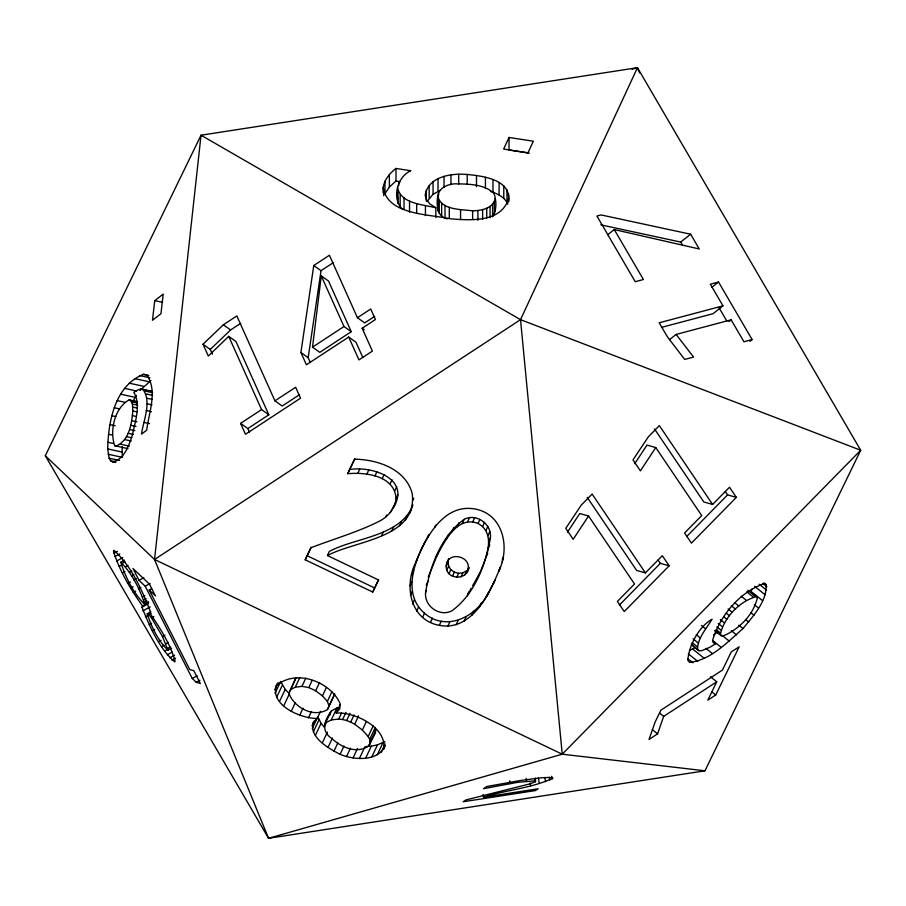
<?xml version="1.0" encoding="UTF-8"?>
<svg xmlns="http://www.w3.org/2000/svg" width="906" height="906" viewBox="0 0 906 906"><rect width="100%" height="100%" fill="white"/><g stroke="black" fill="none" stroke-linecap="round" stroke-linejoin="round"><path stroke-width="1.36" d="M132.808 410.984L132.423 404.099L130.532 400.418L129.082 399.908C114.507 407.972 109.445 430.882 114.722 445.707L116.195 446.069C129.433 440.248 131.653 423.781 132.808 410.984L136.738 411.845M749.33 590.576L757.405 597.541C753.713 614.947 738.56 629.704 722.501 636.25L714.743 630.848M107.689 448.923C108.278 421.392 114.903 385.718 143.499 374.314L146.783 375.016C157.938 390.724 148.777 412.706 146.704 430.157L141.529 434.133C143.318 420.214 152.106 401.97 142.933 389.376L140.498 389.07L137.463 390.09L133.862 392.434C141.427 405.48 134.835 422.219 132.151 436.046C128.584 445.843 124.224 459.41 112.74 461.901L110.679 460.803L109.128 458.221L107.689 448.923L122.106 452.06L122.537 457.371M122.106 452.06L122.219 446.749M425.571 592.547C430.18 565.774 441.449 535.729 464.212 519.308C476.465 512.989 491.811 524.098 490.44 537.654C485.82 564.415 474.574 594.472 451.788 610.882C439.535 617.179 424.178 606.125 425.571 592.547L426.477 590.486M477.96 577.167C484.472 561.98 498.04 534.721 478.062 523.453C456.76 515.072 444.019 542.649 436.182 557.224M712.75 641.086L715.899 643.611L709.942 647.246L701.448 650.802L698.922 650.712L697.552 649.387C697.552 637.971 706.51 628.605 712.037 619.24C698.922 626.499 688.934 645.412 687.824 660.293L689.557 662.388C710.757 660.225 727.507 642.026 743.011 628.56C752.954 616.103 767.291 601.358 766.091 584.551L763.985 582.864M704.97 770.791L562.241 754.2L154.541 559.489L201.03 135.209L637.462 67.69L860.7 450.248L704.97 770.791L268.538 838.31L45.3 455.752L201.03 135.209L520.52 319.659L860.7 450.248L562.241 754.2L268.538 838.31L154.541 559.489L45.3 455.752M154.745 300.622L152.48 320.26L160.951 313.725L163.216 294.099L154.745 300.622L162.604 302.332M312.513 347.145L321.279 275.877L328.538 281.064L351.256 331.698L319.773 352.332L312.513 347.145L343.986 326.522L351.256 331.698M327.474 555.582C354.359 540.644 417.564 538.526 412.241 493.702C405.888 469.07 377.53 459.489 354.688 459.195L347.711 473.702C365.888 472.06 394.846 475.65 396.058 498.753C394.79 508.855 387.847 517.009 378.923 521.448C357.179 532.309 333.635 538.957 311.018 547.722L305.209 559.806L372.74 592.06L378.549 579.976L327.474 555.582L329.308 551.448C354.88 537.586 399.229 536.794 412.592 506.16M362.808 357.462L355.979 342.23L348.708 337.043L306.398 364.778L300.905 352.513L313.77 265.515L329.422 255.266L357.428 317.712L364.688 322.898L374.665 316.364M310.362 362.604L308.165 357.7L321.041 270.69L333.329 262.638M493.079 584.393L500.486 567.201L498.651 571.335C510.316 548.255 503.645 513.996 474.767 508.957C442.977 503.419 425.288 538.515 415.503 563.034C403.85 586.069 410.475 620.316 439.353 625.333C467.27 630.848 485.322 602.162 494.903 580.27L486.375 596.873M369.908 744.188L369.705 739.33L375.322 727.405L375.526 732.263L368.606 746.114C356.692 754.064 341.483 747.461 332.06 738.707C320.373 731.097 324.473 720.259 331.528 710.791L336.907 708.016L339.388 707.722M329.875 714.981L330.237 712.716M488.198 592.75C477.428 616.25 446.556 632.501 424.472 613.226C400.554 592.399 416.171 557.133 429.002 534.506M144.847 604.574C140.068 589.478 132.129 573.441 120.77 562.207C125.538 577.292 133.476 593.339 144.847 604.574L148.493 602.547M508.617 201.087C511.177 179.467 482.875 176.013 467.202 174.462C451.55 173.08 428.447 176.376 425.174 195.05L426.432 199.75L429.999 204.031L435.82 207.757L435.82 217.542M467.19 571.584C474.053 556.635 447.236 549.557 446.194 566.193C445.797 579.931 467.27 580.939 469.014 567.462L464.676 574.914M446.194 566.193L448.855 558.991M721.051 635.899L720.304 634.766C723.894 617.269 739.885 601.029 756.691 596.476M402.094 208.878C391.664 198.188 397.122 176.727 410.803 170.747L395.979 168.448C388.448 174.179 381.89 182.865 383.193 192.819M397.508 199.626L398.119 197.497M393.612 507.337C410.894 478.402 371.505 465.707 349.535 469.568L347.711 473.702M385.401 745.615C377.757 761.991 354.28 760.089 340.078 754.358C328.606 748.186 309.954 738.345 312.864 722.977L317.225 718.447L320.599 711.289M447.168 218.89C436.477 216.296 436.499 204.507 437.745 195.673C439.07 187.904 447.405 184.36 454.484 183.827C467.689 184.043 483.6 183.771 493.906 193.272C496.42 200.124 496.896 209.32 493.192 215.832M383.714 749.194C387.168 727.473 355.027 711.901 336.16 713.022L340.09 704.675M437.745 195.673C440.441 210.339 461.279 209.252 472.615 210.815C481.256 210.702 493.215 208.471 495.276 198.471M502.105 561.901L503.317 557.915M317.225 718.447C301.041 718.764 268.142 704.777 276.919 684.041M508.617 198.289C501.652 222.944 469.806 220.441 449.716 218.708C428.912 214.065 387.043 215.05 383.193 187.225M483.034 794.471L483.51 797.223L538.187 788.764L535.491 790.564L463.193 801.753L465.899 799.941L530.18 783.815L535.435 781.742L535.253 778.039M716.748 681.799L707.812 700.179L715.729 695.027L739.16 646.793L731.255 651.946L722.433 670.089L660.893 710.179L655.14 722.003L649.036 739.432L657.586 733.86L663.668 716.374L716.748 681.799L710.44 676.748M438.017 553.102L428.232 577.077M288.878 693.294L296.036 677.756L288.878 693.294C294.065 707.461 313.487 718.164 327.44 709.568L334.665 694.075L327.44 709.568M751.991 588.991L750.961 591.335L762.524 600.599M305.209 559.806L311.109 547.224M357.825 473.419L359.659 469.285M366.919 474.121L368.742 469.999M375.039 475.843L376.873 471.72M382.264 478.572L384.099 474.45M390.169 483.906L392.004 479.772M394.835 490.78L396.669 486.658M385.718 517.077L386.635 515.016M396.058 498.753L397.881 494.631M390.293 512.581L395.446 503.215M381.653 535.639L383.487 531.516M391.856 530.803L393.691 526.68M399.659 525.695L401.494 521.573M412.898 500.293L413.804 498.232M372.74 592.06L378.64 579.478M405.424 520.067L407.258 515.933M411.992 506.941L412.91 504.869M409.535 513.634L411.369 509.5M421.075 550.01L422.898 545.876M415.503 563.034L417.338 558.9M427.791 537.485L428.708 535.423M411.868 574.948L413.702 570.814M434.835 527.179L435.752 525.118M410.169 585.752L412.004 581.618M410.395 595.446L412.23 591.312M412.547 603.974L414.382 599.84M446.76 538.549L448.583 534.427M426.239 585.355L428.074 581.233M416.635 611.278L418.459 607.145M451.992 531.799L453.815 527.677M457.19 526.771L459.025 522.649M462.388 523.442L464.212 519.308M422.638 617.36L424.472 613.226M447.304 562.094L448.674 559.002M467.598 521.777L469.421 517.643M446.817 570.259L448.64 566.125L448.017 562.071M448.98 573.781L450.803 569.648L448.64 566.125M472.819 521.777L474.653 517.654M430.577 622.218L432.4 618.096M452.479 576.284L454.302 572.15L450.803 569.648M478.062 523.453L479.897 519.319M456.726 577.462L458.561 573.328L462.83 572.819L466.511 570.791M482.683 526.488L484.517 522.366M439.353 625.333L441.177 621.21M460.995 576.941L462.83 572.819M485.99 530.554L487.813 526.431M447.881 626.193L449.704 622.071M487.96 535.65L489.795 531.528M488.617 541.777L490.44 537.654M487.938 548.968L489.772 544.846M467.417 595.786L469.251 591.663L467.756 593.589M456.16 624.8L457.983 620.667M485.944 557.269L487.768 553.136M464.189 621.131L466.024 617.009M471.935 615.242L473.759 611.12M479.319 607.156L481.154 603.034M502.286 559.387L503.204 557.326M509.025 137.452L503.645 149.048L527.96 152.808L533.34 141.211L509.025 137.452L509.025 150.034L529.285 153.171M562.241 754.2L520.52 319.659L637.462 67.69L632.014 69.252M274.767 689.715L278.142 682.558M275.062 693.373L280.679 681.437L285.209 689.421L289.444 693.758L283.816 705.683M276.658 697.246L282.287 685.321M279.58 701.346L285.209 689.421M290.407 689.681L295.254 687.235L299.75 677.699M295.254 687.235L301.936 686.374L305.866 678.028M291.268 711.278L295.209 702.931M301.936 686.374L308.776 687.563L312.151 680.406M299.648 715.4L303.023 708.243M329.048 706L327.372 701.403L322.411 695.876L315.65 690.757L319.58 682.411M308.459 717.858L311.268 711.89M322.411 695.876L326.353 687.529M312.094 725.661L314.337 720.893M312.253 728.639L317.881 716.714L321.03 723.384L324.484 727.167M327.372 701.403L331.868 691.867M313.363 731.867L318.98 719.942M315.401 735.321L321.03 723.384M324.608 724.641L331.528 710.791M324.257 726.918L325.934 723.339M325.9 722.716L331.279 719.942L336.907 708.016M322.321 742.863L327.383 732.139M331.279 719.942L338.719 719.058L341.528 713.09M327.983 747.495L332.479 737.948M338.719 719.058L342.627 719.5L345.99 712.343M342.627 719.5L346.647 720.53L350.022 713.373M333.895 751.323L337.836 742.965M346.647 720.53L350.701 722.116L354.065 714.959M340.078 754.358L344.008 746M369.705 739.33L368.187 736.487L362.366 730.021L354.665 724.234L358.595 715.876M346.511 756.601L350.452 748.243M362.366 730.021L366.296 721.674M353.023 757.994L357.519 748.458M368.187 736.487L373.249 725.751M359.422 758.492L365.05 746.567M370.271 741.912L375.899 729.987M368.606 746.114L375.526 732.263M365.707 758.096L371.335 746.159L377.496 744.857L384.869 741.584M371.879 756.793L377.496 744.857M377.27 754.777L382.887 742.852M381.211 752.24L385.152 743.894M349.535 469.568L354.767 458.696M133.307 400.543L136.387 395.401M142.582 606.125C130.577 589.296 119.581 570.984 113.454 551.199L113.839 550.293C131.495 566.012 141.959 590.01 150.487 611.844L149.626 612.807C159.898 627.722 170.045 643.577 175.118 661.063L174.756 661.89C158.833 648.062 149.762 626.567 141.97 607.247L142.582 606.125L148.675 602.739M469.908 590.497L471.222 588.175M472.547 585.842L479.795 573.045M427.043 201.551L433.057 194.28L440.429 190.305M567.473 532.162L579.772 513.521L588.56 516.012L634.506 583.996L617.394 601.425L624.234 611.561L669.149 565.82L662.309 555.684L645.412 572.898L636.624 570.418L587.258 497.371M588.56 516.012L573.192 539.297L565.786 528.334L581.12 505.276L592.128 494.064L645.412 572.898M634.687 463.713L646.975 445.084L655.763 447.564L701.72 515.559L684.596 532.988L691.448 543.113L736.363 497.371L729.511 487.247L712.614 504.449L703.826 501.969L654.472 428.923M655.763 447.564L640.406 470.86L633 459.886L648.334 436.828L659.342 425.616L712.614 504.449M395.979 168.448L395.979 181.03L389.376 187.066L384.982 193.68L384.982 181.098M275.798 686.42C294.71 668.22 330.577 681.301 340.203 703.792L339.716 708.9L336.16 713.022M140.011 390.486L150.951 380.497M483.51 797.223C506.114 789.873 531.482 788.379 552.932 778.175L550.044 777.382L541.46 777.778L520.146 780.542L486.771 786.51L483.521 788.684L517.756 782.297L535.74 780.791M619.353 605.095L660.361 563.339L669.149 565.82M686.567 536.658L727.575 494.891L736.363 497.371M268.822 414.789L261.562 409.603L240.577 423.362L247.836 428.549L268.822 414.789L235.979 341.551L228.72 336.364L208.312 356.047L203.012 344.246L223.34 324.778L236.84 315.922L274.926 400.848L282.196 406.035L299.456 394.71M212.4 354.144L210.283 349.422L230.6 329.954L240.736 323.317M607.654 234.79L614.268 229.569L699.239 248.969L690.644 234.224L601.052 214.926L596.907 216.024L635.231 281.698L643.419 279.524L614.268 229.569M600.769 224.847L680.712 242.061L690.644 234.224M711.912 287.236L718.526 282.015L752.127 339.58L749.919 341.324M669.511 339.659L676.125 334.427L731.131 319.818L743.928 341.766L752.127 339.58M718.526 282.015L710.338 284.19L722.977 305.854L713.056 313.691L661.493 327.383M728.922 321.562L731.131 319.818M713.645 634.97L717.699 631.878M357.428 317.712L370.724 309.003L375.446 319.524L362.151 328.244L372.4 351.098L358.957 359.897L348.708 337.043M274.926 400.848L295.65 387.27L300.543 398.176L245.469 434.268L240.577 423.362M154.541 559.489L520.52 319.659M689.432 650.587L694.947 647.643M113.816 553.34L117.463 551.312M114.915 556.624L119.785 553.928M116.715 560.995L122.808 557.609M120.77 562.207L124.428 560.18M122.503 563.17L124.937 561.822M119.241 566.42L121.676 565.072M125.538 566.748L127.973 565.401M122.48 572.932L124.915 571.584M129.365 572.433L131.8 571.086M131.506 575.99L133.941 574.642M133.748 579.908L136.183 578.549M128.006 583.373L130.441 582.014M151.63 588.651L149.196 589.999L155.458 595.944L149.422 584.098L132.978 568.481L139.026 580.338L143.895 577.632M130.668 588.096L133.103 586.748M138.471 588.809L140.906 587.462M133.273 592.501L135.707 591.142M139.026 580.338L145.209 586.205L150.079 583.509M142.457 596.997L144.892 595.638M143.76 600.01L146.194 598.662M144.598 602.309L147.032 600.95M144.96 603.838L148.618 601.811M141.97 607.247L148.063 603.86M142.933 610.882L150.237 606.827M171.63 648.164L167.972 650.191C158.006 640.655 151.495 626.737 147.191 613.77L150.849 611.743M147.191 613.77L148.777 614.71L151.211 613.351M145.379 616.771L147.814 615.423M148.777 614.71L151.472 617.824L153.907 616.476M149.207 624.642L151.642 623.294M152.355 630.678L154.79 629.319M167.972 650.191L162.491 636.578L164.926 635.231M158.584 641.675L161.019 640.316M165.979 643.736L168.414 642.377M161.664 646.635L164.099 645.287M167.814 648.311L170.249 646.952M164.609 651.074L168.256 649.047M167.304 654.812L172.174 652.105M169.762 657.847L174.631 655.14M171.97 660.18L175.617 658.152M145.209 586.205L192.253 678.469L197.123 675.774M192.253 678.469L196.285 682.297L199.932 680.27M722.977 305.854L659.206 322.785L667.439 336.896L684.71 359.422L693.577 357.066L676.125 334.427M366.307 746.487L371.335 746.159M395.979 181.03L400.022 181.653M397.508 187.044C400.169 203.782 422.728 204.428 435.82 207.757M143.499 374.314L148.743 375.458M139.445 375.514L149.92 377.791M134.598 378.595L149.003 381.732M129.332 383.193L143.748 386.33M142.933 389.376L152.106 391.369M140.498 389.07L152.287 391.641M144.79 391.007L152.65 392.717M124.677 388.391L136.466 390.962M146.047 393.94L152.593 395.367M146.704 398.176L151.936 399.32M120.623 394.201L135.028 397.338M129.082 399.908L136.942 401.618M146.749 403.714L151.981 404.846M130.532 400.418L137.078 401.845M131.653 401.834L136.897 402.977M117.18 400.611L125.039 402.321M132.423 404.099L137.667 405.231M132.808 407.145L136.738 408.006M146.183 410.543L151.427 411.686M114.281 407.757L119.524 408.889M132.412 415.616L136.342 416.477M144.314 422.49L149.547 423.623M111.88 415.752L115.809 416.601M131.698 420.667L136.931 421.811M130.736 425.288L135.979 426.432M109.966 424.597L115.209 425.741M129.558 429.489L134.801 430.633M128.142 433.272L133.386 434.416M126.512 436.635L131.755 437.779M108.55 434.291L112.48 435.152M124.654 439.569L131.2 440.995M120.26 444.144L129.433 446.137M107.837 442.275L113.08 443.419M114.722 445.707L127.984 448.64M108.131 454.234L121.223 457.088M109.128 458.221L119.615 460.497M110.679 460.803L115.923 461.935M112.74 461.901L115.368 462.468M715.899 643.611L713.418 642.943L712.546 640.474C719.919 615.831 739.534 592.06 764.2 583.645L766.091 584.551M454.302 572.15L458.561 573.328M196.285 682.297L200.351 683.509L193.816 670.678L189.773 669.568L149.196 589.999M490.452 191.393C497.258 193.612 505.038 197.146 507.79 204.246M308.776 687.563L315.65 690.757M307.032 555.684L374.574 587.937M350.701 722.116L354.665 724.234M313.77 265.515L321.041 270.69M362.151 328.244L364.223 329.727M300.905 352.513L308.165 357.7M223.34 324.778L230.6 329.954M203.012 344.246L210.283 349.422M762.682 583.351L766.884 586.726M759.194 584.223L766.555 590.123M754.596 586.318L765.106 594.744M750.043 591.641L757.405 597.541M747.869 590.338L755.23 596.239M746.725 591.765L753.033 596.816M754.324 604.687L758.526 608.062M741.199 596.205L746.453 600.418M750.791 612.671L753.951 615.197M734.675 602.671L738.877 606.035M731.267 605.729L735.479 609.104M745.627 619.511L748.775 622.037M728.13 608.968L732.331 612.343M726.306 613.215L729.455 615.74M738.809 625.185L743.011 628.56M723.701 616.76L726.861 619.285M720.338 619.613L724.54 622.988M731.289 630.678L736.544 634.891M718.288 623.464L722.501 626.839M716.827 626.861L721.029 630.236M716.091 629.511L720.304 632.875M721.901 635.253L729.262 641.142M717.235 632.037L719.341 633.724M715.049 630.553L720.304 634.766M701.391 625.434L705.593 628.798M712.75 640.587L721.153 647.326M696.272 634.687L700.474 638.051M705.933 648.39L712.241 653.441M693.079 638.843L698.333 643.056M692.105 642.626L697.36 646.839M691.244 644.336L697.552 649.387M691.561 644.812L698.922 650.712M692.66 649.024L704.222 658.3M688.311 653.826L697.779 661.403M687.631 658.56L692.886 662.773M711.516 691.663L715.729 695.027M659.466 712.999L663.668 716.374M652.331 729.647L657.586 733.86M151.472 617.824L162.491 636.578M725.287 491.516L727.575 494.891M658.084 559.965L660.361 563.339M680.712 242.061L682.705 245.469M719.104 307.847L726.805 321.041M321.279 275.877L343.986 326.522M228.72 336.364L261.562 409.603M247.836 428.549L249.467 432.185M637.462 67.69L639.602 72.933M551.686 776.283L552.173 779.035M549.274 777.439L549.749 780.191M544.834 777.495L545.559 781.618M538.334 777.914L539.308 783.407M534.948 779.001L535.435 781.742M530.191 782.909L530.667 785.649M526.114 778.333L526.59 781.074M509.716 780.791L510.191 783.531M495.118 208.323L495.276 211.041M508.594 193.748L508.594 202.14M506.986 189.581L506.986 202.163M503.781 185.764L503.781 198.346M499.081 182.412L499.081 194.983M494.37 201.426L494.37 214.009M492.966 179.581L492.966 192.163M492.604 204.167L492.604 216.749M490.067 206.443L490.067 217.633M486.737 208.267L486.737 218.052M485.435 177.293L485.435 188.471M482.626 209.626L482.626 219.411M477.881 210.486L477.881 220.271M476.499 175.526L476.499 186.715M472.615 210.815L472.615 219.195M467.202 174.462L467.202 184.246M460.565 209.864L460.565 219.648M458.696 174.235L458.696 184.02M450.973 174.869L450.973 184.654M449.297 207.202L449.297 218.391M445.027 205.402L445.027 217.984M444.031 176.353L444.031 187.531M441.652 203.284L441.652 215.866M439.274 200.917L439.274 213.499M438.583 192.797L438.583 195.594M438.017 178.641L438.017 191.223M437.972 198.391L437.972 210.962M433.057 181.698L433.057 194.28M429.161 185.526L429.161 198.108M426.33 190.113L426.33 201.291M425.435 205.843L425.435 215.628M416.669 203.578L416.669 213.363M409.535 200.951L409.535 212.129M404.019 197.961L404.019 209.139M400.169 194.631L400.169 207.214M398.719 182.786L398.719 185.583M397.994 190.996L397.994 203.578M389.376 174.484L389.376 187.066M383.736 192.91L383.736 195.707"/></g></svg>
